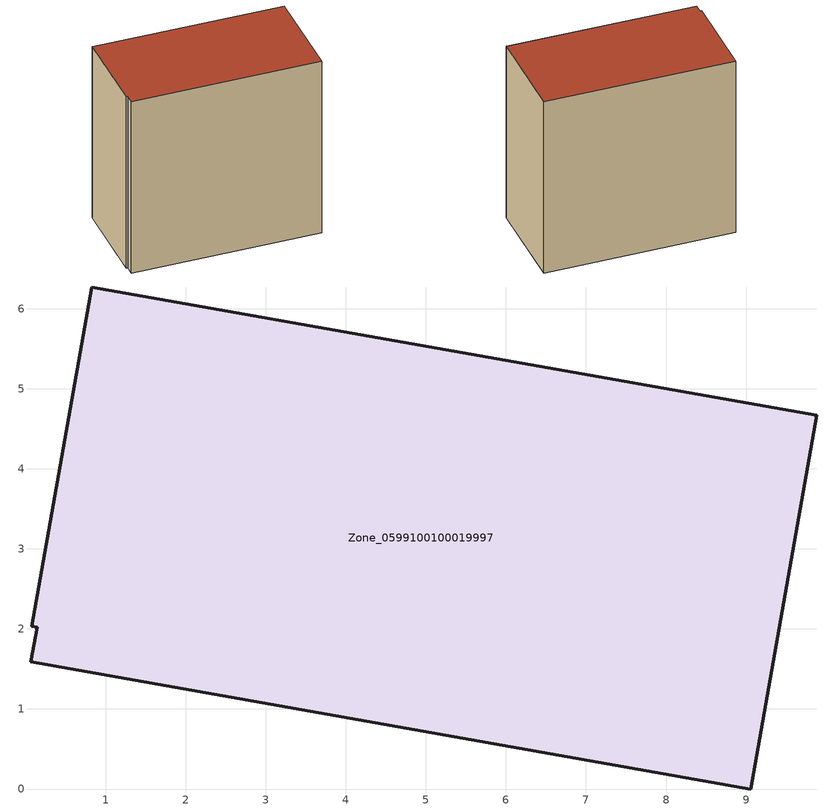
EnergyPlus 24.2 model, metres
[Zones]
Zone_0599100100019997
 floor ground (C_G): 0.07,1.59 0.15,2.02 0.08,2.04 0.83,6.27 9.88,4.67 9.06,0 z0
 wall outside (C_F): 9.88,4.67 0.83,6.27 0.08,2.04 0.15,2.02 0.07,1.59 9.06,0 9.88,4.67 z0:9.24
 roof outside (C_R): 0.15,2.02 0.07,1.59 9.06,0 9.88,4.67 0.83,6.27 0.08,2.04 z9.24
[BUILDING]
Pand.0599100100019997: North Axis=0; Terrain=City; Loads Convergence Tolerance Value=0.04; Temperature Convergence Tolerance Value=0.4; Solar Distribution=FullExterior; Maximum Number of Warmup Days=25; Minimum Number of Warmup Days=1
[Site:Location]
Rotterdam.The.Hague.AP_ZH_NLD Design_Conditions: Latitude=51.96; Longitude=4.45; Time Zone=1; Elevation=-4.5
[SITE:GROUNDTEMPERATURE:BUILDINGSURFACE]
18, 18, 18, 18, 18, 18, 18, 18, 18, 18, 18, 18
[MATERIAL] Thermal Absorptance=0.9; Solar Absorptance=0.7; Visible Absorptance=0.7
Name | Roughness | Thickness | Conductivity | Density | Specific Heat
G.TI.2015-2018 | MediumSmooth | 0.15 | 0.0428571 | 540 | 1210
F.TI.2015-2018 | Rough | 0.3 | 0.0666667 | 1920 | 840
R.TI.2015-2018 | MediumRough | 0.2 | 0.0333333 | 1500 | 1000
[CONSTRUCTION]
C_G: G.TI.2015-2018
C_F: F.TI.2015-2018
C_R: R.TI.2015-2018
[ZONE]
Zone_0599100100019997: Type=1; Multiplier=1; Ceiling Height=Autocalculate; Volume=Autocalculate; Floor Area=autocalculate; Part of Total Floor Area=Yes
[ZONEINFILTRATION:DESIGNFLOWRATE]
Infil_Zone_0599100100019997: Zone or ZoneList or Space or SpaceList=Zone_0599100100019997; Schedule=AlwaysOn; Design Flow Rate Calculation Method=Flow/Area; Flow Rate per Floor Area=0.0015; Constant Term Coefficient=1; Temperature Term Coefficient=0; Velocity Term Coefficient=0; Velocity Squared Term Coefficient=0
[HVACTEMPLATE:ZONE:IDEALLOADSAIRSYSTEM]
Zone_0599100100019997: Maximum Heating Supply Air Temperature=50; Minimum Cooling Supply Air Temperature=13; Maximum Heating Supply Air Humidity Ratio=0.0156; Minimum Cooling Supply Air Humidity Ratio=0.0077; Heating Limit=NoLimit; Cooling Limit=NoLimit; Dehumidification Control Type=ConstantSensibleHeatRatio; Cooling Sensible Heat Ratio=0.7; Dehumidification Setpoint=60; Humidification Control Type=None; Humidification Setpoint=30; Outdoor Air Method=None; Outdoor Air Flow Rate per Person=0.00944; Outdoor Air Flow Rate per Zone Floor Area=0; Outdoor Air Flow Rate per Zone=0; Demand Controlled Ventilation Type=None; Outdoor Air Economizer Type=NoEconomizer; Heat Recovery Type=None; Sensible Heat Recovery Effectiveness=0.7; Latent Heat Recovery Effectiveness=0.65
[ZONECONTROL:THERMOSTAT]
ThermostatControl_Zone_0599100100019997: Zone or ZoneList=Zone_0599100100019997; Control Type Schedule=DualSetpointControlType; Control 1=Thermostat_Zone_0599100100019997; Temperature Difference Between Cutout And Setpoint=0
[THERMOSTATSETPOINT:DUALSETPOINT]
Thermostat_Zone_0599100100019997: Heating Setpoint Temperature Schedule=HeatingSetpoint_Zone_0599100100019997; Cooling Setpoint Temperature Schedule=CoolingSetpoint_Zone_0599100100019997
[SCHEDULE:COMPACT]
HeatingSetpoint_Zone_0599100100019997: Through: 12/31, For: AllDays, Until: 24:00, 21
CoolingSetpoint_Zone_0599100100019997: Through: 12/31, For: AllDays, Until: 24:00, 24
DualSetpointControlType: Through: 12/31, For: AllDays, Until: 24:00, 4
AlwaysOn: Through: 12/31, For: AllDays, Until: 24:00, 1
